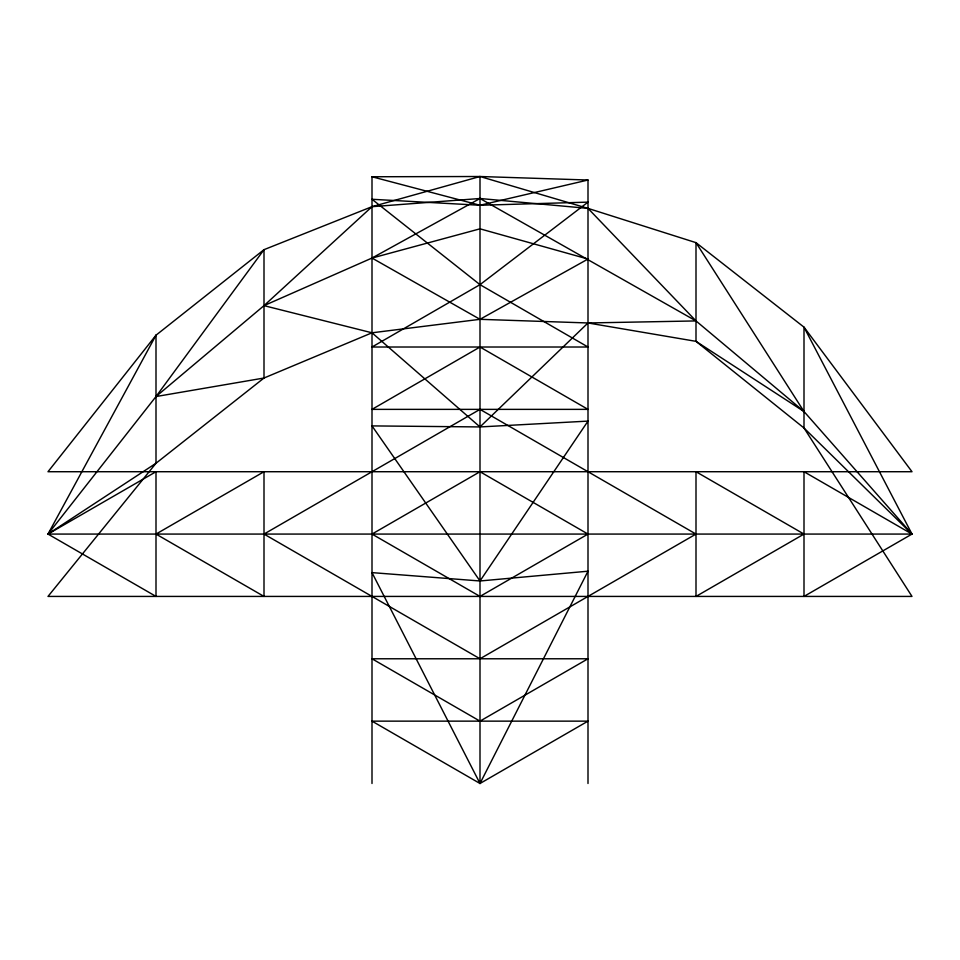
<?xml version="1.0" encoding="UTF-8"?>
<svg xmlns="http://www.w3.org/2000/svg" width="960" height="960" viewBox="0 0 960 960"><rect width="100%" height="100%" fill="white"/><g stroke="black" fill="none" stroke-linecap="round" stroke-linejoin="round"><path stroke-width="1.44" d="M480 783.492L588 571.2L480 580.98L372 572.616L480 783.492L588 721.14L372 721.14L480 783.492L480 176.508L372 176.76L372 783.492M480 176.508L372 206.676L264 249.672L156 335.208L48 471.72L912 471.72L804 327.156L696 242.652L588 208.38L480 176.508L588 180.024L588 783.492M588 180.024L480 205.26L372 199.272L480 284.664L588 347.016L372 347.016L480 284.664L588 202.128L480 205.26L372 176.76M156 335.208L48 534.072L156 596.424L156 471.72L48 534.072L912 534.072L804 327.156L804 428.004L912 596.424L48 596.424L156 463.26L264 378.024L372 332.796L480 319.32L588 322.968L696 320.928L804 411.528L912 534.072L804 596.424L804 471.72L912 534.072L804 428.004L696 341.34L588 322.968L480 426.936L372 425.904L480 580.98L588 421.104L480 426.936L372 332.796L264 305.64L156 396.552L48 534.072L156 463.26L156 335.208M264 249.672L156 396.552L264 378.024L264 249.672M372 206.676L264 305.64L372 258.048L480 198.504L588 208.38L696 320.928L480 198.504L372 206.676M264 471.72L156 534.072L264 596.424L264 471.72M480 347.016L372 409.368L588 409.368L480 347.016M480 409.368L264 534.072L480 658.776L696 534.072L480 409.368M480 471.72L372 534.072L480 596.424L588 534.072L480 471.72M588 658.776L480 721.14L372 658.776L588 658.776M804 534.072L696 596.424L696 471.72L804 534.072M588 259.044L480 319.32L372 258.048L480 228.828L588 259.044M804 411.528L696 341.34L696 242.652L804 411.528"/></g></svg>
